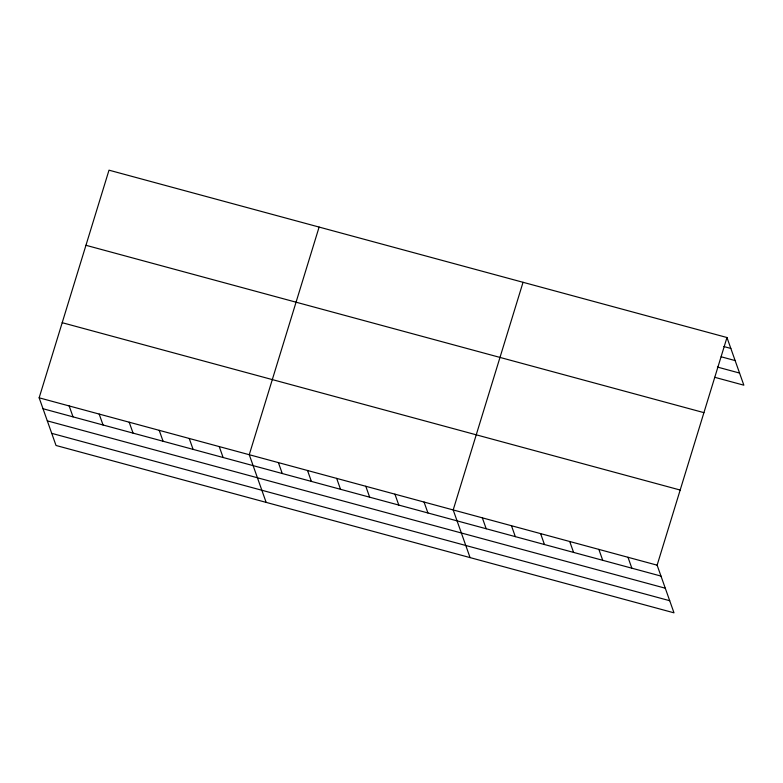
<?xml version="1.0" encoding="UTF-8"?>
<svg xmlns="http://www.w3.org/2000/svg" width="783" height="783" viewBox="0 0 783 783"><rect width="100%" height="100%" fill="white"/><g stroke="black" fill="none" stroke-linecap="round" stroke-linejoin="round"><path stroke-width="1.17" d="M726.976 337.522L657.123 565.169L673.997 612.825L56.024 445.478L39.15 397.813L109.003 170.175L726.976 337.522L743.85 385.187L714.713 377.298M319.112 227.07L249.258 454.717L266.142 502.373M523.044 282.301L453.191 509.939L470.074 557.604M723.844 346.546L730.842 348.445M721.153 356.784L735.129 360.571M717.414 367.061L739.553 373.06M85.954 245.294L703.917 412.641M62.2 322.694L680.173 490.041M39.15 397.813L657.123 565.169M43.016 408.736L660.989 576.082M47.313 420.863L665.286 588.209M51.737 433.351L669.71 600.708M627.986 557.271L631.852 568.194M598.858 549.382L602.724 560.305M569.721 541.493L573.587 552.416M540.593 533.605L544.459 544.528M511.456 525.716L515.322 536.639M482.328 517.827L486.194 528.75M424.053 502.05L427.929 512.973M394.926 494.161L398.792 505.084M365.788 486.272L369.664 497.195M336.661 478.384L340.527 489.306M307.523 470.495L311.389 481.418M278.396 462.606L282.262 473.519M219.24 446.584L223.116 457.507M189.232 438.46L193.098 449.373M159.213 430.327L163.079 441.25M129.195 422.203L133.061 433.116M99.177 414.07L103.053 424.993M69.168 405.946L73.034 416.859"/></g></svg>
